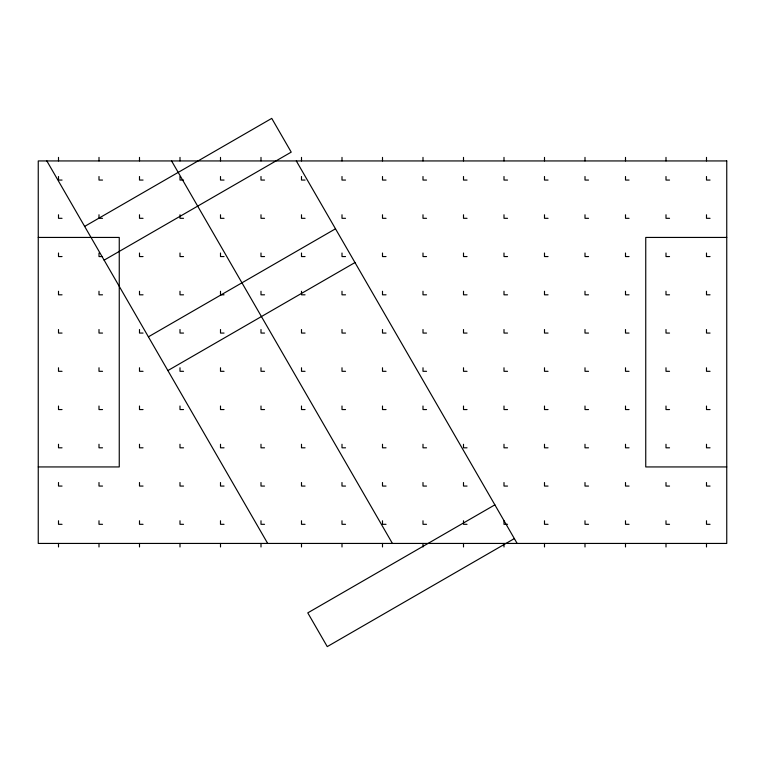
<?xml version="1.0" encoding="UTF-8"?>
<svg xmlns="http://www.w3.org/2000/svg" width="765" height="765" viewBox="0 0 765 765"><rect width="100%" height="100%" fill="white"/><g stroke="black" fill="none" stroke-linecap="round" stroke-linejoin="round"><path stroke-width="1.15" d="M84.647 226.411L271.747 118.384L291.226 152.13L104.126 260.148M148.4 336.83L335.5 228.802M167.879 370.566L354.979 262.548M494.869 504.852L307.779 612.87L327.257 646.616L514.348 538.589M62.041 180.062L58.503 180.062L58.503 176.514M102.539 180.062L99.001 180.062L99.001 176.514M143.045 180.062L139.498 180.062L139.498 176.514M183.543 180.062L180.005 180.062L180.005 176.514M224.04 180.062L220.502 180.062L220.502 176.514M264.547 180.062L260.999 180.062L260.999 176.514M305.044 180.062L301.496 180.062L301.496 176.514M345.541 180.062L342.003 180.062L342.003 176.514M386.038 180.062L382.5 180.062L382.5 176.514M426.545 180.062L422.997 180.062L422.997 176.514M467.042 180.062L463.504 180.062L463.504 176.514M507.539 180.062L504.001 180.062L504.001 176.514M548.046 180.062L544.498 180.062L544.498 176.514M588.543 180.062L585.005 180.062L585.005 176.514M629.04 180.062L625.502 180.062L625.502 176.514M669.547 180.062L665.999 180.062L665.999 176.514M710.044 180.062L706.497 180.062L706.497 176.514M62.041 218.312L58.503 218.312L58.503 214.764M102.539 218.312L99.001 218.312L99.001 214.764M143.045 218.312L139.498 218.312L139.498 214.764M183.543 218.312L180.005 218.312L180.005 214.764M224.04 218.312L220.502 218.312L220.502 214.764M264.547 218.312L260.999 218.312L260.999 214.764M305.044 218.312L301.496 218.312L301.496 214.764M345.541 218.312L342.003 218.312L342.003 214.764M386.038 218.312L382.5 218.312L382.5 214.764M426.545 218.312L422.997 218.312L422.997 214.764M467.042 218.312L463.504 218.312L463.504 214.764M507.539 218.312L504.001 218.312L504.001 214.764M548.046 218.312L544.498 218.312L544.498 214.764M588.543 218.312L585.005 218.312L585.005 214.764M629.04 218.312L625.502 218.312L625.502 214.764M669.538 218.312L665.999 218.312L665.999 214.764M710.044 218.312L706.497 218.312L706.497 214.774M38.25 237.437L119.254 237.437L119.254 466.937L38.25 466.937M726.75 237.437L645.746 237.437L645.746 466.937L726.75 466.937M62.041 256.562L58.503 256.562L58.503 253.014M102.539 256.562L99.001 256.562L99.001 253.014M143.045 256.562L139.498 256.562L139.498 253.014M183.543 256.562L180.005 256.562L180.005 253.014M224.04 256.562L220.502 256.562L220.502 253.024M264.547 256.562L260.999 256.562L260.999 253.014M305.044 256.562L301.496 256.562L301.496 253.014M345.541 256.562L342.003 256.562L342.003 253.014M386.038 256.562L382.5 256.562L382.5 253.014M426.545 256.562L422.997 256.562L422.997 253.014M467.042 256.562L463.504 256.562L463.504 253.014M507.539 256.562L504.001 256.562L504.001 253.014M548.046 256.562L544.498 256.562L544.498 253.014M588.543 256.562L585.005 256.562L585.005 253.014M629.04 256.562L625.502 256.562L625.502 253.014M669.538 256.562L665.999 256.562L665.999 253.014M710.044 256.562L706.497 256.562L706.497 253.024M62.041 294.812L58.503 294.812L58.503 291.264M102.539 294.812L99.001 294.812L99.001 291.264M143.045 294.812L139.498 294.812L139.498 291.264M183.543 294.812L180.005 294.812L180.005 291.264M224.04 294.812L220.502 294.812L220.502 291.274M264.547 294.812L260.999 294.812L260.999 291.274M305.044 294.812L301.506 294.812L301.506 291.264M345.541 294.812L342.003 294.812L342.003 291.264M386.048 294.812L382.5 294.812L382.5 291.264M426.545 294.812L422.997 294.812L422.997 291.264M467.042 294.812L463.504 294.812L463.504 291.264M507.539 294.812L504.001 294.812L504.001 291.264M548.046 294.812L544.498 294.812L544.498 291.264M588.543 294.812L584.995 294.812L584.995 291.264M629.04 294.812L625.502 294.812L625.502 291.264M669.538 294.812L665.999 294.812L665.999 291.264M710.044 294.812L706.497 294.812L706.497 291.274M62.041 333.062L58.503 333.062L58.503 329.514M102.539 333.062L99.001 333.062L99.001 329.514M143.045 333.062L139.498 333.062L139.498 329.514M183.543 333.062L180.005 333.062L180.005 329.514M224.04 333.062L220.502 333.062L220.502 329.514M264.547 333.062L260.999 333.062L260.999 329.514M305.044 333.062L301.506 333.062L301.506 329.514M345.541 333.062L342.003 333.062L342.003 329.514M386.048 333.062L382.5 333.062L382.5 329.514M426.545 333.062L423.007 333.062L423.007 329.514M467.042 333.062L463.504 333.062L463.504 329.514M507.539 333.062L504.001 333.062L504.001 329.524M548.046 333.062L544.498 333.062L544.498 329.524M588.543 333.062L584.995 333.062L584.995 329.524M629.04 333.062L625.502 333.062L625.502 329.524M669.538 333.062L665.999 333.062L665.999 329.514M710.044 333.062L706.497 333.062L706.497 329.514M62.041 371.312L58.503 371.312L58.503 367.764M102.539 371.312L99.001 371.312L99.001 367.764M143.045 371.312L139.498 371.312L139.498 367.764M183.543 371.312L180.005 371.312L180.005 367.764M224.04 371.312L220.502 371.312L220.502 367.764M264.547 371.312L260.999 371.312L260.999 367.764M305.044 371.312L301.506 371.312L301.506 367.764M345.541 371.312L342.003 371.312L342.003 367.764M386.048 371.312L382.5 371.312L382.5 367.764M426.545 371.312L423.007 371.312L423.007 367.764M467.042 371.312L463.504 371.312L463.504 367.764M507.539 371.312L504.001 371.312L504.001 367.774M548.046 371.312L544.498 371.312L544.498 367.774M588.543 371.312L585.005 371.312L585.005 367.774M629.04 371.312L625.502 371.312L625.502 367.774M669.538 371.312L665.999 371.312L665.999 367.764M710.044 371.312L706.497 371.312L706.497 367.764M62.041 409.562L58.503 409.562L58.503 406.014M102.539 409.562L99.001 409.562L99.001 406.014M143.036 409.562L139.498 409.562L139.498 406.014M183.543 409.562L179.995 409.562L179.995 406.014M224.04 409.562L220.502 409.562L220.502 406.014M264.547 409.562L260.999 409.562L260.999 406.014M305.044 409.562L301.496 409.562L301.496 406.014M345.541 409.562L342.003 409.562L342.003 406.014M386.048 409.562L382.5 409.562L382.5 406.014M426.545 409.562L422.997 409.562L422.997 406.014M467.042 409.562L463.504 409.562L463.504 406.024M507.539 409.562L504.001 409.562L504.001 406.024M548.046 409.562L544.498 409.562L544.498 406.024M588.543 409.562L585.005 409.562L585.005 406.024M629.04 409.562L625.502 409.562L625.502 406.024M669.538 409.562L665.999 409.562L665.999 406.024M710.044 409.562L706.497 409.562L706.497 406.024M62.041 447.812L58.503 447.812L58.503 444.264M102.539 447.812L99.001 447.812L99.001 444.264M143.036 447.812L139.498 447.812L139.498 444.264M183.543 447.812L179.995 447.812L179.995 444.264M224.04 447.812L220.502 447.812L220.502 444.264M264.537 447.812L260.999 447.812L260.999 444.264M305.044 447.812L301.496 447.812L301.496 444.264M345.541 447.812L342.003 447.812L342.003 444.264M386.038 447.812L382.5 447.812L382.5 444.264M426.545 447.812L422.997 447.812L422.997 444.264M467.042 447.812L463.494 447.812L463.494 444.274M507.539 447.812L504.001 447.812L504.001 444.274M548.036 447.812L544.498 447.812L544.498 444.274M588.543 447.812L584.995 447.812L584.995 444.274M629.04 447.812L625.502 447.812L625.502 444.274M669.538 447.812L665.999 447.812L665.999 444.274M710.044 447.812L706.497 447.812L706.497 444.274M62.041 486.062L58.503 486.062L58.503 482.514M102.539 486.062L99.001 486.062L99.001 482.514M143.036 486.062L139.498 486.062L139.498 482.514M183.543 486.062L179.995 486.062L179.995 482.514M224.04 486.062L220.502 486.062L220.502 482.514M264.537 486.062L260.999 486.062L260.999 482.514M305.034 486.062L301.496 486.062L301.496 482.514M345.541 486.062L341.993 486.062L341.993 482.514M386.038 486.062L382.5 486.062L382.5 482.514M426.535 486.062L422.997 486.062L422.997 482.514M467.042 486.062L463.494 486.062L463.494 482.524M507.539 486.062L504.001 486.062L504.001 482.524M548.036 486.062L544.498 486.062L544.498 482.524M588.543 486.062L584.995 486.062L584.995 482.524M629.04 486.062L625.502 486.062L625.502 482.524M669.538 486.062L665.999 486.062L665.999 482.514M710.044 486.062L706.497 486.062L706.497 482.514M62.041 524.312L58.503 524.312L58.503 520.764M102.539 524.312L99.001 524.312L99.001 520.764M143.036 524.312L139.498 524.312L139.498 520.764M183.543 524.312L179.995 524.312L179.995 520.764M224.04 524.312L220.492 524.312L220.492 520.764M264.537 524.312L260.999 524.312L260.999 520.764M305.034 524.312L301.496 524.312L301.496 520.764M345.541 524.312L341.993 524.312L341.993 520.764M386.038 524.312L382.49 524.312L382.49 520.764M426.535 524.312L422.997 524.312L422.997 520.764M467.033 524.312L463.494 524.312L463.494 520.764M507.539 524.312L503.992 524.312L503.992 520.764M548.036 524.312L544.498 524.312L544.498 520.764M588.543 524.312L584.995 524.312L584.995 520.764M629.04 524.312L625.502 524.312L625.502 520.764M669.538 524.312L665.999 524.312L665.999 520.764M710.044 524.312L706.497 524.312L706.497 520.764M296.313 160.937L517.15 543.437M171.58 160.937L392.416 543.437M46.847 160.937L267.683 543.437M706.497 157.389L706.497 160.937M706.497 543.437L706.497 546.975M665.999 157.389L665.999 160.937M665.999 543.437L665.999 546.975M625.502 157.389L625.502 160.937M625.502 543.437L625.502 546.975M584.995 157.389L584.995 160.937M584.995 543.437L585.005 546.975M544.498 157.389L544.498 160.937M544.498 543.437L544.498 546.975M504.001 157.389L504.001 160.937M504.001 543.437L504.001 546.975M463.504 157.389L463.504 160.937M463.504 543.437L463.504 546.975M422.997 157.389L422.997 160.937M422.997 543.437L422.997 546.975M382.5 157.389L382.5 160.937M382.5 543.437L382.5 546.975M342.003 157.389L342.003 160.937M342.003 543.437L342.003 546.975M301.496 157.389L301.496 160.937M301.496 543.437L301.496 546.975M260.999 157.389L260.999 160.937M260.999 543.437L260.999 546.975M220.502 157.389L220.502 160.937M220.502 543.437L220.502 546.975M180.005 157.389L180.005 160.937M180.005 543.437L179.995 546.975M139.498 157.389L139.498 160.937M139.498 543.437L139.498 546.975M99.001 157.389L99.001 160.937M99.001 543.437L99.001 546.975M58.503 157.389L58.503 160.937M58.503 543.437L58.503 546.975M726.75 160.937L38.25 160.937L38.25 543.437L726.75 543.437L726.75 160.937"/></g></svg>
